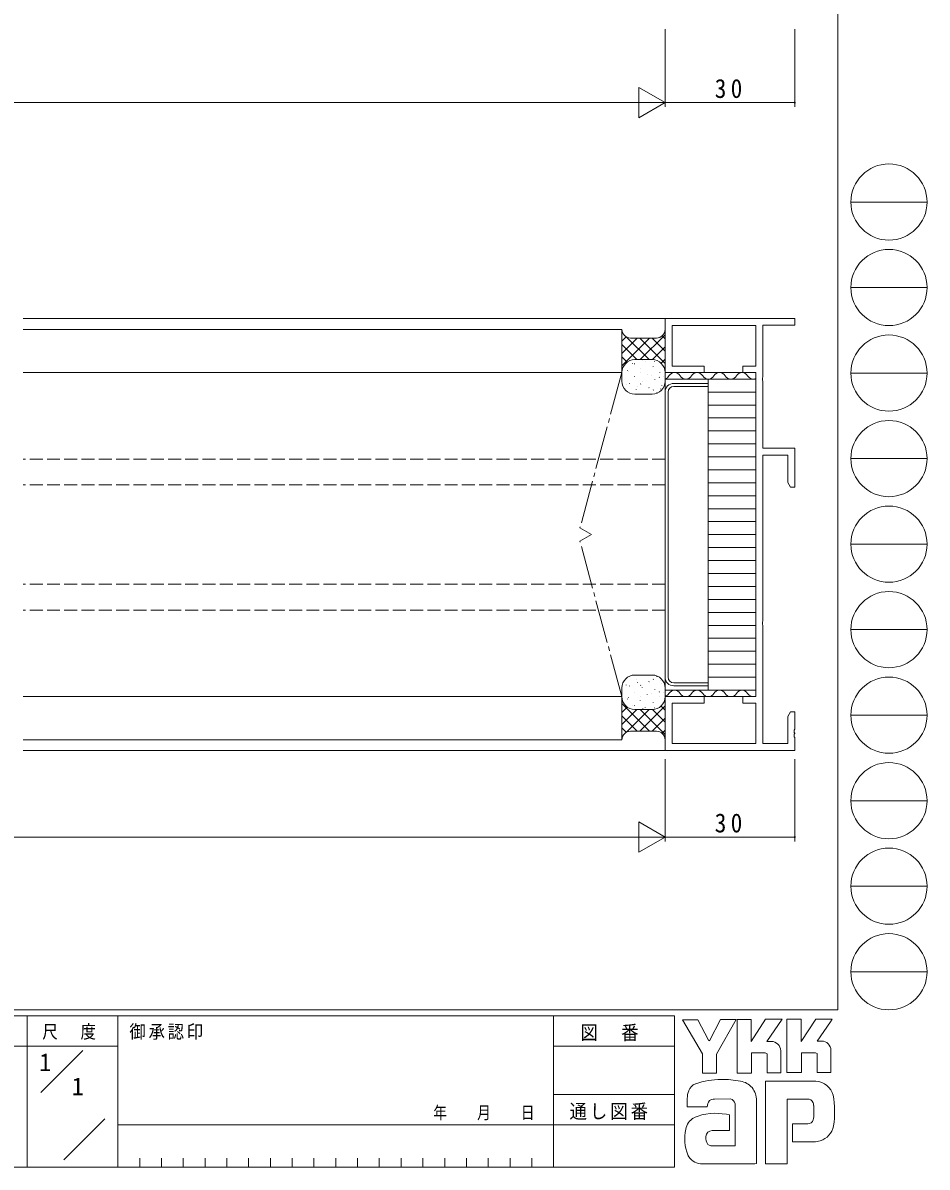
# Model space of a CAD drawing. Units: millimetres on the paper. Extents: x -397 to 397, y -282 to 282.
# Drawn here: x 187.5 to 396.7, y -282.1 to -17.3 of the extents above; entities that cross this region are included whole.
import ezdxf
from ezdxf.enums import TextEntityAlignment as Align

# ---------------------------------------------------------------- set-up
doc = ezdxf.new("R2010")
doc.units = ezdxf.units.MM
doc.linetypes.add('USER2', pattern=[13, 10, -1, 1, -1])
doc.linetypes.add('USER3', pattern=[4, 3, -1])
for name, color, linetype, lineweight in [('0-1_YKK_ZWAK', 7, 'Continuous', 18), ('0-3_YKK_11', 7, 'Continuous', 18), ('0-4_YKK_12', 2, 'Continuous', 18), ('0-6_YKK_13', 4, 'Continuous', 18), ('0-7_YKK_D', 6, 'Continuous', 18)]:
    doc.layers.add(name, color=color, linetype=linetype, lineweight=lineweight)
doc.layers.add('0-2_USER1', color=7, linetype='Continuous')
doc.styles.add('ＭＳ ゴシック', font='')
doc.styles.get('ＭＳ ゴシック').set_extended_font_data('MS Gothic')

msp = doc.modelspace()

# ---------------------------------------------------------------- linework, layer by layer
at = {"layer": '0-1_YKK_ZWAK'}
for p, q in [((376.092, 279.3), (376.092, -245.7)), ((379.068, -58.716), (396.708, -58.716)), ((379.068, -78.512), (396.708, -78.512)), ((379.068, -98.308), (396.708, -98.308)), ((379.068, -118.104), (396.708, -118.104)), ((379.068, -137.9), (396.708, -137.9)), ((379.068, -157.696), (396.708, -157.696)), ((379.068, -177.492), (396.708, -177.492)), ((379.068, -197.288), (396.708, -197.288)), ((379.068, -217.084), (396.708, -217.084)), ((379.068, -236.88), (396.708, -236.88)), ((376.092, -245.7), (-393.908, -245.7)), ((338.292, -247.1), (-393.908, -247.1)), ((188.492, -247.1), (188.492, -282.1)), ((209.492, -247.1), (209.492, -282.1)), ((310.291, -247.1), (310.291, -282.1)), ((338.292, -247.1), (338.292, -282.1)), ((340.129, -248.006), (343.642, -248.006)), ((344.724, -255.899), (340.129, -248.006)), ((348.928, -247.898), (346.372, -252.871)), ((352.751, -260.331), (352.751, -247.925)), ((364.266, -247.817), (367.537, -247.817)), ((364.266, -260.223), (364.266, -247.817)), ((370.969, -247.817), (374.753, -247.817)), ((374.375, -248.465), (371.253, -252.925)), ((374.753, -247.817), (374.375, -248.465)), ((189.476, -254.099), (121.292, -254.099)), ((189.476, -254.099), (209.492, -254.099)), ((310.291, -254.1), (338.292, -254.1)), ((360.671, -253.006), (359.632, -253.006)), ((372.292, -252.925), (371.253, -252.925)), ((191.662, -264.836), (201.355, -255.143)), ((359.266, -255.682), (356.076, -255.682)), ((362.833, -255.169), (362.833, -260.25)), ((367.672, -255.655), (367.672, -260.223)), ((370.861, -255.655), (367.672, -255.655)), ((371.294, -255.817), (370.861, -255.655)), ((371.294, -260.196), (371.294, -255.817)), ((374.456, -255.169), (374.456, -260.196)), ((370.915, -262.196), (359.32, -262.196)), ((359.32, -262.196), (359.32, -281.306)), ((367.672, -260.223), (364.266, -260.223)), ((371.294, -260.146), (371.344, -260.196)), ((374.456, -260.196), (371.294, -260.196)), ((310.291, -265.299), (338.292, -265.299)), ((341.21, -268.17), (341.21, -266.241)), ((351.238, -266.305), (347.54, -266.375)), ((352.319, -277.171), (352.319, -267.44)), ((357.211, -266.683), (357.211, -281.279)), ((364.347, -266.359), (368.996, -266.359)), ((364.347, -281.306), (364.347, -266.359)), ((345.859, -268.17), (341.21, -268.17)), ((370.465, -267.856), (370.483, -270.491)), ((196.964, -280.445), (206.488, -270.921)), ((209.492, -272.3), (310.291, -272.3)), ((338.292, -272.299), (310.291, -272.299)), ((365.563, -272.089), (365.563, -276.225)), ((369.104, -272.089), (365.563, -272.089)), ((350.967, -273.63), (346.973, -273.635)), ((346.697, -277.171), (352.319, -277.171)), ((351.886, -277.171), (352.238, -277.171)), ((352.319, -277.17), (352.32, -277.171)), ((365.563, -276.225), (370.888, -276.225)), ((370.888, -276.225), (371.969, -275.982)), ((214.532, -280), (214.532, -282.1)), ((219.572, -280), (219.572, -282.1)), ((224.612, -280), (224.612, -282.1)), ((229.652, -280), (229.652, -282.1)), ((234.692, -280), (234.692, -282.1)), ((239.732, -280), (239.732, -282.1)), ((244.772, -280), (244.772, -282.1)), ((249.812, -280), (249.812, -282.1)), ((254.852, -280), (254.852, -282.1)), ((259.892, -280), (259.892, -282.1)), ((264.932, -280), (264.932, -282.1)), ((269.972, -280), (269.972, -282.1)), ((275.012, -280), (275.012, -282.1)), ((280.052, -280), (280.052, -282.1)), ((285.092, -280), (285.092, -282.1)), ((290.132, -280), (290.132, -282.1)), ((295.172, -280), (295.172, -282.1)), ((300.211, -280), (300.211, -282.1)), ((305.251, -280), (305.251, -282.1)), ((-393.908, -282.1), (338.292, -282.1)), ((345.859, -281.36), (344.372, -281.36)), ((356.887, -281.333), (345.859, -281.36)), ((357.211, -281.279), (356.887, -281.333))]:
    msp.add_line(p, q, dxfattribs=at)
for points in [[(343.642, -248.006), (346.156, -252.709), (346.372, -252.871)], [(348.928, -247.898), (352.554, -247.898), (348.021, -255.926)], [(352.751, -247.925), (355.968, -247.925), (355.968, -253.023), (359.347, -247.871)], [(359.347, -247.871), (363.172, -247.871), (359.632, -253.006)], [(367.537, -247.817), (367.537, -253.008), (370.969, -247.817)], [(348.021, -255.926), (348.021, -260.358), (344.724, -260.358), (344.724, -255.899)], [(356.076, -255.682), (356.076, -260.331), (352.751, -260.331)], [(362.833, -260.25), (359.698, -260.25), (359.698, -255.845), (359.266, -255.682)], [(350.265, -269.873), (350.967, -270.035), (350.967, -273.63)], [(359.32, -281.306), (363.563, -281.306), (364.347, -281.306)]]:
    msp.add_lwpolyline(points, dxfattribs=at)
for centre in [(387.888, -58.716), (387.888, -78.512), (387.888, -98.308), (387.888, -118.104), (387.888, -137.9), (387.888, -157.696), (387.888, -177.492), (387.888, -197.288), (387.888, -217.084), (387.888, -236.88)]:
    msp.add_circle(centre, 8.82, dxfattribs=at)
for centre, radius, start, end in [((360.671, -255.169), 2.163, 0.00166, 89.99604), ((372.292, -255.088), 2.163, 0.00166, 89.99604), ((349.014, -279.501), 17.68, 89.89165, 109.30848), ((349.533, -282.563), 20.748, 78.7801, 91.46938), ((346.251, -266.266), 5.037, 158.41083, 179.71775), ((343.898, -265.155), 2.444, 109.02127, 161.51264), ((352.822, -266.596), 4.449, 40.66422, 80.31694), ((352.601, -266.585), 4.612, 358.78059, 38.76563), ((370.764, -266.54), 4.341, 14.44572, 87.08746), ((347.967, -268.107), 2.109, 138.46382, 181.71359), ((347.407, -268.071), 1.701, 85.50551, 126.78038), ((350.748, -267.854), 1.625, 14.7552, 72.44995), ((369.157, -267.579), 1.229, 16.43123, 96.91661), ((366.823, -268.308), 3.673, 4.93423, 17.03552), ((354.458, -269.287), 20.86, 350.99027, 10.67625), ((347.812, -282.954), 13.309, 79.38098, 112.05825), ((344.719, -274.027), 3.908, 121.82711, 169.08475), ((369.105, -270.784), 1.306, 269.95468, 342.90145), ((366.802, -270.141), 3.697, 343.6902, 354.75362), ((370.827, -271.845), 4.291, 285.44291, 349.90448), ((351.741, -275.495), 11.082, 168.76372, 199.80079), ((347.874, -275.428), 2.369, 171.08203, 216.71923), ((346.982, -275.079), 1.445, 90.33953, 178.03639), ((346.942, -275.665), 1.526, 230.9728, 260.75491), ((344.732, -277.543), 3.823, 207.31435, 263.59464)]:
    msp.add_arc(centre, radius, start, end, dxfattribs=at)
at = {"layer": '0-3_YKK_11'}
for p, q in [((336.092, -85.7), (336.092, -98.2)), ((366.092, -85.7), (336.092, -85.7)), ((337.722, -87.33), (357.092, -87.33)), ((337.722, -96.7), (337.722, -87.33)), ((357.092, -87.33), (357.092, -96.7)), ((358.722, -87.2), (366.092, -87.2)), ((358.722, -99.242), (358.722, -87.2)), ((366.092, -87.2), (366.092, -85.7)), ((345.092, -96.7), (337.722, -96.7)), ((345.092, -98.2), (345.092, -96.7)), ((354.092, -96.7), (354.092, -98.2)), ((357.092, -96.7), (354.092, -96.7)), ((336.092, -98.2), (345.092, -98.2)), ((354.092, -98.2), (357.092, -98.2)), ((357.092, -98.2), (357.092, -173.2)), ((358.602, -99.425), (358.722, -99.242)), ((358.602, -99.975), (358.602, -99.425)), ((358.722, -100.158), (358.602, -99.975)), ((358.722, -115.7), (358.722, -100.158)), ((366.092, -115.7), (358.722, -115.7)), ((366.092, -124.7), (366.092, -115.7)), ((358.722, -117.33), (364.462, -117.33)), ((358.722, -155.742), (358.722, -117.33)), ((364.462, -117.33), (364.462, -123.609)), ((364.462, -123.609), (365.092, -124.7)), ((365.092, -124.7), (366.092, -124.7)), ((358.602, -155.925), (358.722, -155.742)), ((358.602, -156.475), (358.602, -155.925)), ((358.722, -156.658), (358.602, -156.475)), ((358.722, -184.07), (358.722, -156.658)), ((336.092, -173.2), (336.092, -185.7)), ((345.092, -173.2), (336.092, -173.2)), ((337.722, -174.7), (345.092, -174.7)), ((337.722, -184.07), (337.722, -174.7)), ((345.092, -174.7), (345.092, -173.2)), ((354.092, -173.2), (354.092, -174.7)), ((357.092, -173.2), (354.092, -173.2)), ((354.092, -174.7), (357.092, -174.7)), ((357.092, -174.7), (357.092, -184.07)), ((365.092, -176.7), (364.462, -177.791)), ((366.092, -176.7), (365.092, -176.7)), ((366.092, -180.742), (366.092, -176.7)), ((364.462, -177.791), (364.462, -184.07)), ((365.972, -180.925), (366.092, -180.742)), ((365.972, -181.475), (365.972, -180.925)), ((366.092, -181.658), (365.972, -181.475)), ((365.972, -181.925), (366.092, -181.742)), ((365.972, -182.475), (365.972, -181.925)), ((366.092, -182.658), (365.972, -182.475)), ((366.092, -181.742), (366.092, -181.658)), ((366.092, -185.7), (366.092, -182.658)), ((357.092, -184.07), (337.722, -184.07)), ((364.462, -184.07), (358.722, -184.07)), ((336.092, -185.7), (366.092, -185.7))]:
    msp.add_line(p, q, dxfattribs=at)
at = {"layer": '0-4_YKK_12'}
for p, q in [((187.592, -85.7), (357.092, -85.7)), ((357.092, -185.7), (187.592, -185.7))]:
    msp.add_line(p, q, dxfattribs=at)
at = {"layer": '0-6_YKK_13'}
for p, q in [((326.092, -88.199), (187.592, -88.199)), ((326.091, -90.942), (327.098, -89.935)), ((326.092, -88.199), (326.092, -98.199)), ((326.303, -89.095), (326.092, -88.883)), ((332.408, -95.199), (327.197, -89.988)), ((330.319, -95.199), (336.092, -89.427)), ((336.092, -90.398), (335.403, -89.709)), ((336.092, -98.199), (336.092, -88.199)), ((326.09, -96.6), (332.491, -90.199)), ((326.091, -93.771), (329.662, -90.199)), ((329.58, -95.199), (326.091, -91.711)), ((334.092, -90.199), (328.092, -90.199)), ((336.092, -96.055), (330.237, -90.199)), ((336.092, -93.226), (333.065, -90.199)), ((333.147, -95.2), (336.092, -92.255)), ((327.326, -95.774), (326.091, -94.539)), ((329.092, -95.199), (333.092, -95.199)), ((329.092, -95.199), (333.092, -95.199)), ((335.154, -96.021), (336.092, -95.084)), ((326.184, -97.461), (326.09, -97.367)), ((327.387, -97.642), (327.394, -97.691)), ((328.547, -96.037), (328.554, -96.086)), ((329.047, -96.125), (329.005, -96.216)), ((330.347, -97.22), (330.354, -97.269)), ((330.914, -95.404), (330.912, -95.414)), ((331.507, -95.615), (331.514, -95.664)), ((333.307, -96.798), (333.314, -96.847)), ((333.601, -95.626), (333.599, -95.636)), ((336.079, -97.925), (336.092, -97.912)), ((326.092, -98.199), (187.592, -98.199)), ((326.092, -100.199), (326.092, -98.199)), ((327.652, -98.035), (327.65, -98.045)), ((328.976, -99.046), (328.983, -99.096)), ((330.339, -98.257), (330.337, -98.267)), ((330.776, -100.229), (330.783, -100.279)), ((331.936, -98.624), (331.943, -98.674)), ((332.948, -98.871), (332.946, -98.881)), ((333.736, -99.807), (333.743, -99.857)), ((334.79, -99.265), (334.747, -99.355)), ((334.896, -98.202), (334.903, -98.252)), ((335.625, -99.142), (335.623, -99.152)), ((336.092, -98.199), (336.092, -100.199)), ((336.092, -98.199), (336.092, -99.699)), ((357.092, -98.199), (336.092, -98.199)), ((336.092, -99.699), (336.092, -171.699)), ((357.092, -99.699), (336.092, -99.699)), ((346.092, -171.699), (346.092, -99.699)), ((327.078, -100.888), (327.076, -100.898)), ((327.816, -100.651), (327.823, -100.701)), ((333.092, -103.199), (329.092, -103.199)), ((329.405, -102.056), (329.412, -102.105)), ((329.686, -101.502), (329.684, -101.512)), ((330.457, -100.776), (330.414, -100.866)), ((332.363, -101.773), (332.361, -101.783)), ((332.365, -101.634), (332.372, -101.683)), ((333.407, -102.178), (333.365, -102.269)), ((334.165, -102.817), (334.172, -102.866)), ((335.05, -101.995), (335.048, -102.005)), ((335.325, -101.212), (335.332, -101.261)), ((336.092, -102.699), (336.092, -168.699)), ((336.792, -102.699), (336.792, -168.699)), ((338.092, -100.699), (346.092, -100.699)), ((338.092, -101.399), (346.092, -101.399)), ((346.092, -102.699), (357.092, -102.699)), ((346.092, -105.699), (357.092, -105.699)), ((346.092, -108.699), (357.092, -108.699)), ((346.092, -111.699), (357.092, -111.699)), ((346.092, -114.699), (357.092, -114.699)), ((346.092, -117.699), (357.092, -117.699)), ((346.092, -120.699), (357.092, -120.699)), ((346.092, -123.699), (357.092, -123.699)), ((346.092, -126.699), (357.092, -126.699)), ((346.092, -129.699), (357.092, -129.699)), ((346.092, -132.699), (357.092, -132.699)), ((346.092, -135.699), (357.092, -135.699)), ((346.092, -138.699), (357.092, -138.699)), ((346.092, -141.699), (357.092, -141.699)), ((346.092, -144.699), (357.092, -144.699)), ((346.092, -147.699), (357.092, -147.699)), ((346.092, -150.699), (357.092, -150.699)), ((346.092, -153.699), (357.092, -153.699)), ((346.092, -156.699), (357.092, -156.699)), ((346.092, -159.699), (357.092, -159.699)), ((346.092, -162.699), (357.092, -162.699)), ((346.092, -165.699), (357.092, -165.699)), ((333.092, -168.199), (329.092, -168.199)), ((329.405, -169.343), (329.412, -169.294)), ((333.407, -169.221), (333.365, -169.13)), ((334.165, -168.582), (334.172, -168.533)), ((335.05, -169.404), (335.048, -169.394)), ((346.092, -168.699), (357.092, -168.699)), ((326.092, -171.199), (326.092, -173.199)), ((327.078, -170.511), (327.076, -170.501)), ((327.816, -170.748), (327.823, -170.698)), ((329.686, -169.897), (329.684, -169.887)), ((330.457, -170.623), (330.414, -170.533)), ((330.776, -171.17), (330.783, -171.12)), ((332.363, -169.626), (332.361, -169.616)), ((332.365, -169.765), (332.372, -169.716)), ((333.736, -171.592), (333.743, -171.542)), ((334.79, -172.134), (334.747, -172.044)), ((335.325, -170.187), (335.332, -170.137)), ((336.092, -173.199), (336.092, -171.199)), ((336.092, -171.699), (336.092, -173.199)), ((357.092, -171.699), (336.092, -171.699)), ((338.092, -169.999), (346.092, -169.999)), ((338.092, -170.699), (346.092, -170.699)), ((326.092, -173.199), (187.592, -173.199)), ((326.184, -173.938), (326.09, -174.032)), ((326.092, -183.199), (326.092, -173.199)), ((327.387, -173.757), (327.394, -173.708)), ((327.652, -173.364), (327.65, -173.354)), ((328.976, -172.353), (328.983, -172.303)), ((330.339, -173.142), (330.337, -173.132)), ((330.347, -174.179), (330.354, -174.13)), ((331.936, -172.775), (331.943, -172.725)), ((332.948, -172.528), (332.946, -172.518)), ((333.307, -174.601), (333.314, -174.552)), ((334.896, -173.197), (334.903, -173.147)), ((335.625, -172.257), (335.623, -172.247)), ((336.079, -173.474), (336.092, -173.487)), ((357.092, -173.199), (336.092, -173.199)), ((336.092, -173.199), (336.092, -183.199)), ((326.09, -174.799), (332.491, -181.199)), ((327.326, -175.625), (326.091, -176.86)), ((329.58, -176.199), (326.091, -179.688)), ((332.408, -176.199), (327.197, -181.411)), ((328.547, -175.362), (328.554, -175.313)), ((329.047, -175.274), (329.005, -175.183)), ((329.092, -176.199), (333.092, -176.199)), ((329.092, -176.199), (333.092, -176.199)), ((336.092, -175.344), (330.237, -181.199)), ((330.319, -176.199), (336.092, -181.972)), ((330.914, -175.994), (330.912, -175.985)), ((331.507, -175.784), (331.514, -175.735)), ((333.147, -176.199), (336.092, -179.144)), ((333.601, -175.773), (333.599, -175.763)), ((335.154, -175.378), (336.092, -176.315)), ((326.091, -177.628), (329.662, -181.199)), ((336.092, -178.173), (333.065, -181.199)), ((326.091, -180.457), (327.098, -181.464)), ((326.303, -182.304), (326.092, -182.516)), ((334.092, -181.199), (328.092, -181.199)), ((336.092, -181.001), (335.403, -181.69)), ((326.092, -183.199), (187.592, -183.199))]:
    msp.add_line(p, q, dxfattribs=at)
at = {"layer": '0-6_YKK_13', "linetype": 'USER2'}
for p, q in [((326.092, -98.199), (316.392, -134.149)), ((319.092, -135.699), (316.392, -134.149)), ((319.092, -135.699), (316.392, -137.249)), ((326.092, -173.199), (316.392, -137.249))]:
    msp.add_line(p, q, dxfattribs=at)
at = {"layer": '0-6_YKK_13', "linetype": 'USER3'}
for p, q in [((336.092, -118.199), (187.592, -118.199)), ((336.092, -124.199), (187.592, -124.199)), ((336.092, -147.199), (187.592, -147.199)), ((336.092, -153.199), (187.592, -153.199))]:
    msp.add_line(p, q, dxfattribs=at)
at = {"layer": '0-6_YKK_13'}
for centre, radius, start, end in [((328.092, -88.199), 2, 180, 270), ((334.092, -88.199), 2, 270, 0), ((329.092, -98.199), 3, 90, 180), ((329.092, -98.199), 3, 90, 180), ((333.092, -98.199), 3, 0, 90), ((333.092, -98.199), 3, 0, 90), ((329.092, -100.199), 3, 180, 270), ((333.092, -100.199), 3, 270, 0), ((335.69, -98.199), 1.5, 285.55197, 330.00001), ((338.29, -99.699), 1.5, 30.00001, 150.00001), ((340.891, -98.199), 1.5, 210.00001, 330.00001), ((343.491, -99.699), 1.5, 30.00001, 150.00001), ((346.092, -98.199), 1.5, 210.00001, 330.00001), ((348.692, -99.699), 1.5, 30.00001, 150.00001), ((351.292, -98.199), 1.5, 209.99998, 330.00003), ((353.892, -99.699), 1.5, 30.00001, 150.00001), ((356.492, -98.199), 1.5, 209.99998, 293.5574), ((338.092, -102.699), 2, 90, 180), ((338.092, -102.699), 1.3, 90, 180), ((329.092, -171.199), 3, 90, 180), ((333.092, -171.199), 3, 0, 90), ((338.092, -168.699), 2, 180, 270), ((338.092, -168.699), 1.3, 180, 270), ((338.29, -173.199), 1.5, 30.00001, 150.00001), ((343.491, -173.199), 1.5, 30.00001, 150.00001), ((348.692, -173.199), 1.5, 30.00001, 150.00001), ((353.892, -173.199), 1.5, 30.00001, 150.00001), ((329.092, -173.199), 3, 180, 270), ((329.092, -173.199), 3, 180, 270), ((333.092, -173.199), 3, 270, 0), ((333.092, -173.199), 3, 270, 0), ((335.69, -171.699), 1.5, 285.55197, 330.00001), ((340.891, -171.699), 1.5, 210.00001, 330.00001), ((346.092, -171.699), 1.5, 210.00001, 330.00001), ((351.292, -171.699), 1.5, 209.99998, 330.00003), ((356.492, -171.699), 1.5, 209.99998, 293.5574), ((328.092, -183.199), 2, 90, 180), ((334.092, -183.199), 2, 0, 90)]:
    msp.add_arc(centre, radius, start, end, dxfattribs=at)
at = {"layer": '0-7_YKK_D'}
for p, q in [((336.092, -18.7), (336.092, -36.7)), ((336.092, -18.7), (336.092, -36.7)), ((366.092, -18.7), (366.092, -36.7)), ((330.03, -32.2), (330.03, -39.2)), ((336.092, -35.7), (330.03, -32.2)), ((43.092, -35.7), (329.092, -35.7)), ((336.092, -35.7), (323.967, -35.7)), ((336.092, -35.7), (330.03, -39.2)), ((336.092, -35.7), (366.092, -35.7)), ((336.092, -187.7), (336.092, -206.7)), ((336.092, -187.7), (336.092, -206.7)), ((366.092, -187.7), (366.092, -206.7)), ((330.03, -202.2), (330.03, -209.2)), ((336.092, -205.7), (330.03, -202.2)), ((43.092, -205.7), (329.092, -205.7)), ((336.092, -205.7), (323.967, -205.7)), ((336.092, -205.7), (330.03, -209.2)), ((336.092, -205.7), (366.092, -205.7))]:
    msp.add_line(p, q, dxfattribs=at)
for centre, start, end in [((366.092, -35.7), 0, 180), ((366.092, -35.7), 180, 0), ((366.092, -205.7), 0, 180), ((366.092, -205.7), 180, 0)]:
    msp.add_arc(centre, 0.106, start, end, dxfattribs=at)

# ---------------------------------------------------------------- texts
at = {"layer": '0-1_YKK_ZWAK', "attachment_point": 7, "style": 'ＭＳ ゴシック'}
for s, insert, char_height in [('\\T1.24;\\W0.85;尺\\~\\~度', (192.004, -252.637), 3.079), ('\\T1.17;\\W0.9;御承認印', (212.159, -252.633), 3.079), ('\\T1.17;\\W0.9;図\u3000番', (316.489, -252.962), 3.284), ('\\T1.17;\\W0.9;通し図番', (313.971, -271.185), 3.284), ('\\T1.28;\\W0.8;年\\~\\~\\~月\\~\\~\\~日', (282.468, -271.269), 2.903)]:
    msp.add_mtext(s, dxfattribs=dict(at, insert=insert, char_height=char_height))
at = {"layer": '0-2_USER1', "style": 'ＭＳ ゴシック'}
for p in [(191.292, -261.099), (198.825, -266.699)]:
    msp.add_text('1', height=4.106, dxfattribs=at).set_placement(p, align=Align.BOTTOM_LEFT)
at = {"layer": '0-7_YKK_D', "color": 7, "char_height": 4.399, "attachment_point": 7, "style": 'ＭＳ ゴシック'}
for insert in [(347.572, -34.7), (347.572, -204.7)]:
    msp.add_mtext('\\T1.37;\\W0.9;30', dxfattribs=dict(at, insert=insert))

doc.saveas('drawing.dxf')
